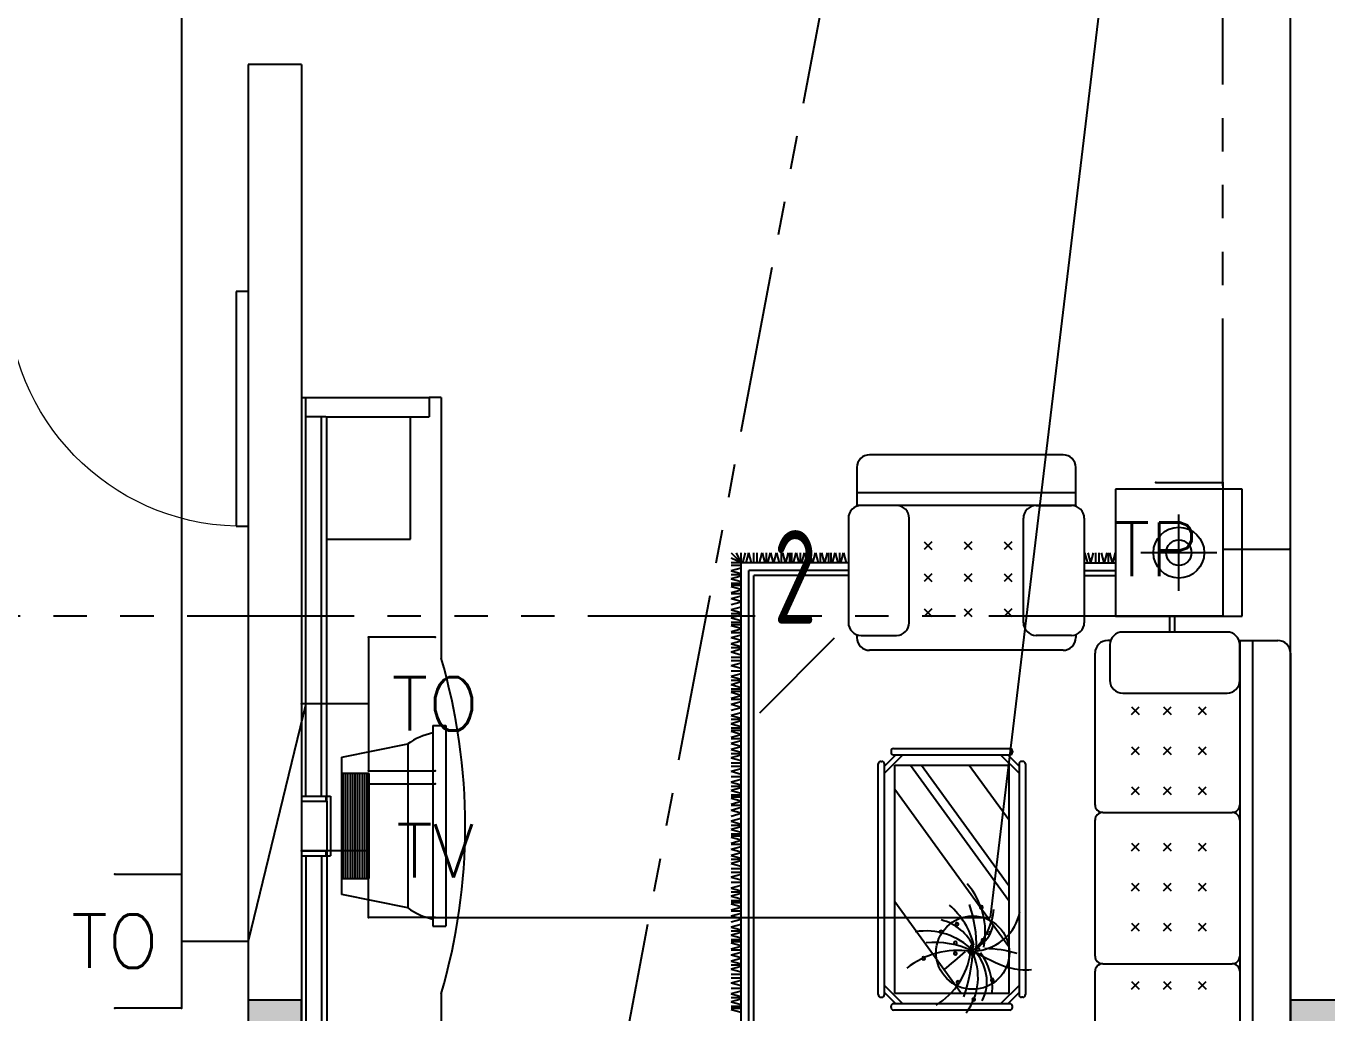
# Model space of a CAD drawing. Extents: x -41969 to 449372, y 65390 to 759577.
# Drawn here: x 281653 to 286521, y 704594 to 708285 of the extents above; entities that cross this region are included whole.
import ezdxf
from ezdxf.enums import TextEntityAlignment as Align

# ---------------------------------------------------------------- set-up
doc = ezdxf.new("R2010")
doc.units = 0
doc.header["$LTSCALE"] = 1000
doc.header["$MEASUREMENT"] = 0
doc.linetypes.add('PHANTOM2', pattern=[1.25, 0.625, -0.125, 0.125, -0.125, 0.125, -0.125])
doc.linetypes.add('PHANTOM3', pattern=[1.5, 0.625, -0.125, 0.125, -0.125, 0.125, -0.125, 0.125, -0.125])
for name, color, linetype in [('DIM-照明', 3, 'Continuous'), ('EQUIP-通讯', 241, 'Continuous'), ('IN-door', 2, 'Continuous'), ('jg新结构柱', 9, 'Continuous'), ('WALL', 7, 'Continuous'), ('WIRE-照明', 120, 'Continuous'), ('装修家具', 8, 'Continuous')]:
    doc.layers.add(name, color=color, linetype=linetype)
doc.styles.add('_TEL_DIM', font='SIMPLEX', dxfattribs={"width": 0.8, "height": 3.5, "bigfont": 'HZTXT'})
doc.styles.add('DIM_FONT', font='SIMPLEX', dxfattribs={"width": 0.7, "bigfont": 'GBCBIG'})
doc.styles.get("Standard").update_dxf_attribs({"font": 'gbenor.shx', "bigfont": 'gbcbig.shx'})
doc.linetypes.add('TV', pattern='A,2.8,-0.1,["TV",_TEL_DIM,S=0.07,R=0,X=0,Y=-0.1],-0.52', length=3.42)

# ---------------------------------------------------------------- blocks, each defined once
blk = doc.blocks.new('A$C65FF3140')
at = {"color": 8}
for p, q in [((-13800, -5796.4), (-13800, -9000.4)), ((-13800, -5796.4), (-13323, -5796.4)), ((-13783.8, -7286.8), (-13783.8, -5796.4)), ((-13323, -5796.4), (-13323, -5868.4)), ((-13278, -5796.4), (-13323, -5796.4)), ((-13278, -5796.4), (-13278, -6770.4)), ((-13710, -5868.4), (-13783.8, -5868.4)), ((-13726.2, -7286.8), (-13726.2, -5868.4)), ((-13710, -5868.4), (-13323, -5868.4)), ((-13705.5, -6325.6), (-13705.5, -5868.4)), ((-13392.3, -6325.6), (-13392.3, -5868.4)), ((-10950.9, -6010.3), (-11674.9, -6010.3)), ((-11722.4, -6057.8), (-11722.4, -6202.9)), ((-10903.4, -6200.3), (-10903.4, -6057.8)), ((-10903.4, -6152.8), (-11722.4, -6152.8)), ((-10280.4, -6139.1), (-10755.2, -6139.1)), ((-10755.2, -6139.1), (-10755.2, -6613.9)), ((-10280.4, -6613.9), (-10280.4, -6139.1)), ((-10903.4, -6200.3), (-11722.4, -6200.3)), ((-11574.1, -6200.3), (-11706.7, -6200.3)), ((-11051.8, -6200.3), (-10919.1, -6200.3)), ((-11754.2, -6247.7), (-11754.2, -6638.2)), ((-11526.6, -6638.2), (-11526.6, -6247.7)), ((-11099.2, -6638.2), (-11099.2, -6247.7)), ((-10871.7, -6247.7), (-10871.7, -6638.2)), ((-10517.8, -6518.9), (-10517.8, -6234)), ((-13705.5, -6325.6), (-13392.3, -6325.6)), ((-13705.5, -7286.8), (-13705.5, -6325.6)), ((-12193.4, -6376.5), (-12155.4, -6414.5)), ((-12155.4, -6414.5), (-12173.1, -6376.5)), ((-12155.4, -6414.5), (-12155.4, -6376.5)), ((-12148.8, -6414.5), (-12138.6, -6376.5)), ((-12137.3, -6414.5), (-12127.2, -6376.5)), ((-12116.8, -6414.5), (-12127, -6376.5)), ((-12108.4, -6414.5), (-12108.4, -6376.5)), ((-12095.4, -6414.5), (-12095.4, -6376.5)), ((-12086.6, -6414.5), (-12076.5, -6376.5)), ((-12065.2, -6414.5), (-12075.4, -6376.5)), ((-12060.2, -6414.5), (-12060.2, -6376.5)), ((-12056.2, -6414.5), (-12046.1, -6376.5)), ((-12034.8, -6414.5), (-12045, -6376.5)), ((-12032.9, -6414.5), (-12022.7, -6376.5)), ((-12012.4, -6414.5), (-12022.5, -6376.5)), ((-12004, -6414.5), (-12004, -6376.5)), ((-11989.8, -6414.5), (-12000, -6376.5)), ((-11987.9, -6414.5), (-11977.8, -6376.5)), ((-11973.2, -6414.5), (-11973.2, -6376.5)), ((-11965.2, -6414.5), (-11965.2, -6376.5)), ((-11959.3, -6414.5), (-11949.1, -6376.5)), ((-11937.8, -6414.5), (-11948, -6376.5)), ((-11932.8, -6414.5), (-11932.8, -6376.5)), ((-11928.9, -6414.5), (-11918.7, -6376.5)), ((-11907.4, -6414.5), (-11917.6, -6376.5)), ((-11888.8, -6414.5), (-11899, -6376.5)), ((-11886.9, -6414.5), (-11876.7, -6376.5)), ((-11866.4, -6414.5), (-11876.6, -6376.5)), ((-11858, -6414.5), (-11858, -6376.5)), ((-11843.9, -6414.5), (-11854, -6376.5)), ((-11842, -6414.5), (-11831.8, -6376.5)), ((-11827.2, -6414.5), (-11827.2, -6376.5)), ((-11819.2, -6414.5), (-11819.2, -6376.5)), ((-11813.3, -6414.5), (-11803.1, -6376.5)), ((-11791.9, -6414.5), (-11802, -6376.5)), ((-11786.8, -6414.5), (-11786.8, -6376.5)), ((-11782.9, -6414.5), (-11772.7, -6376.5)), ((-11761.4, -6414.5), (-11771.6, -6376.5)), ((-11442.2, -6335.4), (-11470.9, -6364)), ((-11470.9, -6335.4), (-11442.2, -6364)), ((-11292.6, -6335.4), (-11321.2, -6364)), ((-11321.2, -6335.4), (-11292.6, -6364)), ((-11142.9, -6335.4), (-11171.6, -6364)), ((-11171.6, -6335.4), (-11142.9, -6364)), ((-10870.3, -6376.5), (-10860.1, -6414.5)), ((-10858.8, -6376.5), (-10848.6, -6414.5)), ((-10838.3, -6376.5), (-10848.4, -6414.5)), ((-10829.9, -6376.5), (-10829.9, -6414.5)), ((-10816.9, -6376.5), (-10816.9, -6414.5)), ((-10808.1, -6376.5), (-10797.9, -6414.5)), ((-10786.7, -6376.5), (-10796.8, -6414.5)), ((-10781.6, -6376.5), (-10781.6, -6414.5)), ((-10777.7, -6376.5), (-10767.5, -6414.5)), ((-10756.3, -6376.5), (-10766.4, -6414.5)), ((-10375.4, -6376.5), (-10660.3, -6376.5)), ((-12155.4, -6414.5), (-12193.4, -6396.5)), ((-12155.4, -6414.5), (-12193.4, -6414.5)), ((-12155.4, -6424), (-12193.4, -6424)), ((-12155.4, -8847), (-12155.4, -6414.5)), ((-11754.2, -6414.5), (-12155.4, -6414.5)), ((-10871.7, -6414.5), (-10755.2, -6414.5)), ((-12155.4, -6434), (-12193.4, -6444.2)), ((-12155.4, -6455.5), (-12193.4, -6445.3)), ((-12155.4, -6459.4), (-12193.4, -6459.4)), ((-12155.4, -6464.5), (-12193.4, -6474.6)), ((-12126.9, -8818.5), (-12126.9, -6442.9)), ((-11754.2, -6442.9), (-12126.9, -6442.9)), ((-12108, -8799.5), (-12108, -6461.9)), ((-11754.2, -6461.9), (-12108, -6461.9)), ((-11442.2, -6456), (-11470.9, -6484.6)), ((-11470.9, -6456), (-11442.2, -6484.6)), ((-11292.6, -6456), (-11321.2, -6484.6)), ((-11321.2, -6456), (-11292.6, -6484.6)), ((-11142.9, -6456), (-11171.6, -6484.6)), ((-11171.6, -6456), (-11142.9, -6484.6)), ((-10871.7, -6442.9), (-10755.2, -6442.9)), ((-10871.7, -6461.9), (-10755.2, -6461.9)), ((-12155.4, -6485.9), (-12193.4, -6475.7)), ((-12155.4, -6491.8), (-12193.4, -6491.8)), ((-12155.4, -6499.8), (-12193.4, -6499.8)), ((-12155.4, -6514.5), (-12193.4, -6504.4)), ((-12155.4, -6516.5), (-12193.4, -6526.6)), ((-12155.4, -6530.6), (-12193.4, -6530.6)), ((-12155.4, -6539), (-12193.4, -6549.2)), ((-12155.4, -6559.5), (-12193.4, -6549.3)), ((-12155.4, -6561.4), (-12193.4, -6571.6)), ((-12155.4, -6580), (-12193.4, -6590.2)), ((-12155.4, -6601.5), (-12193.4, -6591.3)), ((-12155.4, -6605.4), (-12193.4, -6605.4)), ((-12155.4, -6610.4), (-12193.4, -6620.6)), ((-11442.2, -6586.2), (-11470.9, -6614.9)), ((-11470.9, -6586.2), (-11442.2, -6614.9)), ((-11321.2, -6586.2), (-11292.6, -6614.9)), ((-11292.6, -6586.2), (-11321.2, -6614.9)), ((-11142.9, -6586.2), (-11171.6, -6614.9)), ((-11171.6, -6586.2), (-11142.9, -6614.9)), ((-10755.2, -6613.9), (-10280.4, -6613.9)), ((-10551.6, -6673.1), (-10551.6, -6613.9)), ((-10532.6, -6673.1), (-10532.6, -6613.9)), ((-12155.4, -6631.9), (-12193.4, -6621.7)), ((-12155.4, -6637.8), (-12193.4, -6637.8)), ((-12155.4, -6645.8), (-12193.4, -6645.8)), ((-12155.4, -6660.5), (-12193.4, -6650.4)), ((-12155.4, -6662.4), (-12193.4, -6672.6)), ((-12155.4, -6676.6), (-12193.4, -6676.6)), ((-12155.4, -6685), (-12193.4, -6695.1)), ((-12155.4, -6705.5), (-12193.4, -6695.3)), ((-12155.4, -6707.4), (-12193.4, -6717.6)), ((-11722.4, -6685.6), (-11722.4, -6694.1)), ((-11706.7, -6685.6), (-11574.1, -6685.6)), ((-10919.1, -6685.6), (-11051.8, -6685.6)), ((-10903.4, -6685.6), (-10903.4, -6694.1)), ((-10775.3, -6704.9), (-10783.7, -6704.9)), ((-10337.4, -6673.1), (-10727.8, -6673.1)), ((-10289.9, -6704.9), (-10147.5, -6704.9)), ((-10289.9, -6704.9), (-10289.9, -8556.6)), ((-10242.4, -6704.9), (-10242.4, -8556.6)), ((-12155.4, -6728.8), (-12193.4, -6718.7)), ((-12155.4, -6732.8), (-12193.4, -6732.8)), ((-12155.4, -6737.8), (-12193.4, -6748)), ((-12155.4, -6759.2), (-12193.4, -6749.1)), ((-10950.9, -6741.5), (-11674.9, -6741.5)), ((-10831.2, -7320.4), (-10831.2, -6752.3)), ((-10775.3, -6720.6), (-10775.3, -6854.2)), ((-10289.9, -6854.2), (-10289.9, -6720.6)), ((-10100, -6752.3), (-10100, -8509.1)), ((-12155.4, -6768), (-12193.4, -6768)), ((-12155.4, -6781), (-12193.4, -6781)), ((-12155.4, -6789.4), (-12193.4, -6799.6)), ((-12155.4, -6809.9), (-12193.4, -6799.8)), ((-12155.4, -6819.4), (-12193.4, -6819.4)), ((-12155.4, -6829.5), (-12193.4, -6839.7)), ((-12155.4, -6851), (-12193.4, -6840.8)), ((-12155.4, -6854.9), (-12193.4, -6854.9)), ((-12155.4, -6859.9), (-12193.4, -6870.1)), ((-12155.4, -6881.4), (-12193.4, -6871.2)), ((-12155.4, -6887.3), (-12193.4, -6887.3)), ((-12155.4, -6895.2), (-12193.4, -6895.2)), ((-12155.4, -6910), (-12193.4, -6899.8)), ((-12155.4, -6911.9), (-12193.4, -6922.1)), ((-10727.8, -6901.6), (-10337.4, -6901.6)), ((-12155.4, -6926.1), (-12193.4, -6926.1)), ((-12155.4, -6934.4), (-12193.4, -6944.6)), ((-12155.4, -6955), (-12193.4, -6944.8)), ((-12155.4, -6956.9), (-12193.4, -6967.1)), ((-10695.1, -6981.9), (-10666.5, -6953.3)), ((-10695.1, -6953.3), (-10666.5, -6981.9)), ((-10574.5, -6981.9), (-10545.8, -6953.3)), ((-10574.5, -6953.3), (-10545.8, -6981.9)), ((-10444.2, -6981.9), (-10415.6, -6953.3)), ((-10444.2, -6953.3), (-10415.6, -6981.9)), ((-12155.4, -6975.5), (-12193.4, -6985.7)), ((-12155.4, -6996.9), (-12193.4, -6986.8)), ((-12155.4, -7000.9), (-12193.4, -7000.9)), ((-12155.4, -7005.9), (-12193.4, -7016.1)), ((-13309.4, -7023.1), (-13309.4, -7773.7)), ((-13309.4, -7023.1), (-13260.8, -7023.1)), ((-13260.8, -7023.1), (-13260.8, -7773.7)), ((-12155.4, -7027.4), (-12193.4, -7017.2)), ((-12155.4, -7033.3), (-12193.4, -7033.3)), ((-12155.4, -7041.2), (-12193.4, -7041.2)), ((-12155.4, -7056), (-12193.4, -7045.8)), ((-12155.4, -7057.9), (-12193.4, -7068.1)), ((-13649.6, -7141.7), (-13403.2, -7091.8)), ((-13403.2, -7091.8), (-13403.2, -7705.1)), ((-12155.4, -7072.1), (-12193.4, -7072.1)), ((-12155.4, -7080.4), (-12193.4, -7090.6)), ((-12155.4, -7101), (-12193.4, -7090.8)), ((-12155.4, -7102.9), (-12193.4, -7113)), ((-10695.1, -7131.6), (-10666.5, -7102.9)), ((-10695.1, -7102.9), (-10666.5, -7131.6)), ((-10574.5, -7131.6), (-10545.8, -7102.9)), ((-10574.5, -7102.9), (-10545.8, -7131.6)), ((-10444.2, -7102.9), (-10415.6, -7131.6)), ((-10444.2, -7131.6), (-10415.6, -7102.9)), ((-13649.6, -7655.1), (-13649.6, -7141.7)), ((-12155.4, -7124.3), (-12193.4, -7114.1)), ((-12155.4, -7128.3), (-12193.4, -7128.3)), ((-12155.4, -7133.3), (-12193.4, -7143.5)), ((-12155.4, -7154.7), (-12193.4, -7144.5)), ((-11619, -7201.2), (-11550.4, -7132.5)), ((-11619, -7174.3), (-11577.2, -7132.5)), ((-11594.7, -7118.3), (-11594.7, -7123)), ((-11585.2, -7108.8), (-11149.5, -7108.8)), ((-11585.2, -7132.5), (-11149.5, -7132.5)), ((-11115.7, -7201.2), (-11184.4, -7132.5)), ((-11115.7, -7174.3), (-11157.5, -7132.5)), ((-11140, -7118.3), (-11140, -7123)), ((-13547.5, -7202.4), (-13649.6, -7202.4)), ((-13646.1, -7202.4), (-13646.1, -7594.4)), ((-13637.1, -7202.4), (-13637.1, -7594.4)), ((-13628.1, -7202.4), (-13628.1, -7594.4)), ((-13619.1, -7202.4), (-13619.1, -7594.4)), ((-13610.1, -7202.4), (-13610.1, -7594.4)), ((-13601.1, -7202.4), (-13601.1, -7594.4)), ((-13592.1, -7202.4), (-13592.1, -7594.4)), ((-13583.1, -7202.4), (-13583.1, -7594.4)), ((-13574.1, -7202.4), (-13574.1, -7594.4)), ((-13565.1, -7202.4), (-13565.1, -7594.4)), ((-13556.1, -7202.4), (-13556.1, -7594.4)), ((-13547.5, -7594.4), (-13547.5, -7202.4)), ((-12155.4, -7163.5), (-12193.4, -7163.5)), ((-12155.4, -7176.5), (-12193.4, -7176.5)), ((-12155.4, -7184.9), (-12193.4, -7195.1)), ((-12155.4, -7205.4), (-12193.4, -7195.2)), ((-11642.8, -8029.3), (-11642.8, -7166.3)), ((-11633.3, -7156.8), (-11628.5, -7156.8)), ((-11619, -8029.3), (-11619, -7166.3)), ((-11581, -7170.5), (-11153.7, -7170.5)), ((-11581, -8025.1), (-11581, -7170.5)), ((-11521.8, -7170.5), (-11153.7, -7677.2)), ((-11481, -7170.5), (-11153.7, -7621)), ((-11301.8, -7170.5), (-11153.7, -7374.4)), ((-11153.7, -7170.5), (-11153.7, -8025.1)), ((-11115.7, -7166.3), (-11115.7, -8029.3)), ((-11101.5, -7156.8), (-11106.2, -7156.8)), ((-11092, -7166.3), (-11092, -8029.3)), ((-12155.4, -7214.9), (-12193.4, -7214.9)), ((-12155.4, -7225), (-12193.4, -7235.2)), ((-12155.4, -7246.4), (-12193.4, -7236.3)), ((-12155.4, -7250.4), (-12193.4, -7250.4)), ((-10695.1, -7281.2), (-10666.5, -7252.6)), ((-10695.1, -7252.6), (-10666.5, -7281.2)), ((-10574.5, -7281.2), (-10545.8, -7252.6)), ((-10574.5, -7252.6), (-10545.8, -7281.2)), ((-10444.2, -7281.2), (-10415.6, -7252.6)), ((-10444.2, -7252.6), (-10415.6, -7281.2)), ((-13800, -7286.8), (-13692, -7286.8)), ((-13710, -7286.8), (-13710, -7305.7)), ((-13705.5, -7305.7), (-13705.5, -7286.8)), ((-13692, -7286.8), (-13692, -7510)), ((-12155.4, -7255.4), (-12193.4, -7265.6)), ((-12155.4, -7276.8), (-12193.4, -7266.7)), ((-12155.4, -7282.8), (-12193.4, -7282.8)), ((-12155.4, -7290.7), (-12193.4, -7290.7)), ((-12155.4, -7305.5), (-12193.4, -7295.3)), ((-11581, -7261), (-11153.7, -7849.2)), ((-13800, -7305.7), (-13710, -7305.7)), ((-13710, -7305.7), (-13705.5, -7305.7)), ((-13705.5, -7305.7), (-13705.5, -7491.1)), ((-12155.4, -7307.4), (-12193.4, -7317.6)), ((-12155.4, -7321.6), (-12193.4, -7321.6)), ((-12155.4, -7329.9), (-12193.4, -7340.1)), ((-12155.4, -7350.4), (-12193.4, -7340.3)), ((-10802.7, -7348), (-10318.4, -7348)), ((-12155.4, -7352.4), (-12193.4, -7362.5)), ((-12155.4, -7371), (-12193.4, -7381.1)), ((-12155.4, -7392.4), (-12193.4, -7382.2)), ((-12155.4, -7396.4), (-12193.4, -7396.4)), ((-10831.2, -7885.9), (-10831.2, -7375.5)), ((-12155.4, -7401.4), (-12193.4, -7411.6)), ((-12155.4, -7422.8), (-12193.4, -7412.6)), ((-12155.4, -7428.8), (-12193.4, -7428.8)), ((-12155.4, -7436.7), (-12193.4, -7436.7)), ((-12155.4, -7451.5), (-12193.4, -7441.3)), ((-13800, -7491.1), (-13710, -7491.1)), ((-13710, -7491.1), (-13710, -7510)), ((-13710, -7491.1), (-13705.5, -7491.1)), ((-13705.5, -7491.1), (-13705.5, -7510)), ((-12155.4, -7453.4), (-12193.4, -7463.6)), ((-12155.4, -7467.5), (-12193.4, -7467.5)), ((-12155.4, -7475.9), (-12193.4, -7486.1)), ((-12155.4, -7496.4), (-12193.4, -7486.2)), ((-10695.1, -7462.5), (-10666.5, -7491.2)), ((-10695.1, -7491.2), (-10666.5, -7462.5)), ((-10574.5, -7462.5), (-10545.8, -7491.2)), ((-10574.5, -7491.2), (-10545.8, -7462.5)), ((-10444.2, -7462.5), (-10415.6, -7491.2)), ((-10444.2, -7491.2), (-10415.6, -7462.5)), ((-13800, -7510), (-13692, -7510)), ((-13783.8, -7510), (-13783.8, -9000.4)), ((-13726.2, -7510), (-13726.2, -8928.4)), ((-13705.5, -7510), (-13705.5, -8471.2)), ((-12155.4, -7498.3), (-12193.4, -7508.5)), ((-12155.4, -7519.8), (-12193.4, -7509.6)), ((-12155.4, -7523.7), (-12193.4, -7523.7)), ((-12155.4, -7528.7), (-12193.4, -7538.9)), ((-12155.4, -7550.2), (-12193.4, -7540)), ((-12155.4, -7559), (-12193.4, -7559)), ((-12155.4, -7572), (-12193.4, -7572)), ((-12155.4, -7580.3), (-12193.4, -7590.5)), ((-12155.4, -7600.9), (-12193.4, -7590.7)), ((-13649.6, -7594.4), (-13547.5, -7594.4)), ((-12155.4, -7610.4), (-12193.4, -7610.4)), ((-12155.4, -7620.5), (-12193.4, -7630.6)), ((-12155.4, -7641.9), (-12193.4, -7631.7)), ((-10695.1, -7612.2), (-10666.5, -7640.8)), ((-10695.1, -7640.8), (-10666.5, -7612.2)), ((-10574.5, -7612.2), (-10545.8, -7640.8)), ((-10574.5, -7640.8), (-10545.8, -7612.2)), ((-10444.2, -7640.8), (-10415.6, -7612.2)), ((-10444.2, -7612.2), (-10415.6, -7640.8)), ((-13403.2, -7705.1), (-13649.6, -7655.1)), ((-12155.4, -7645.9), (-12193.4, -7645.9)), ((-12155.4, -7650.9), (-12193.4, -7661)), ((-12155.4, -7672.3), (-12193.4, -7662.1)), ((-12155.4, -7678.2), (-12193.4, -7678.2)), ((-12155.4, -7686.2), (-12193.4, -7686.2)), ((-12155.4, -7701), (-12193.4, -7690.8)), ((-11581, -7680.8), (-11330.9, -8025.1)), ((-12155.4, -7702.9), (-12193.4, -7713)), ((-12155.4, -7717), (-12193.4, -7717)), ((-12155.4, -7725.4), (-12193.4, -7735.6)), ((-12155.4, -7745.9), (-12193.4, -7735.7)), ((-13309.4, -7773.7), (-13260.8, -7773.7)), ((-12155.4, -7747.8), (-12193.4, -7758)), ((-12155.4, -7766.4), (-12193.4, -7776.6)), ((-12155.4, -7787.9), (-12193.4, -7777.7)), ((-10695.1, -7761.8), (-10666.5, -7790.5)), ((-10695.1, -7790.5), (-10666.5, -7761.8)), ((-10574.5, -7761.8), (-10545.8, -7790.5)), ((-10574.5, -7790.5), (-10545.8, -7761.8)), ((-10444.2, -7761.8), (-10415.6, -7790.5)), ((-10444.2, -7790.5), (-10415.6, -7761.8)), ((-12155.4, -7791.8), (-12193.4, -7791.8)), ((-12155.4, -7796.8), (-12193.4, -7807)), ((-12155.4, -7818.3), (-12193.4, -7808.1)), ((-12155.4, -7824.2), (-12193.4, -7824.2)), ((-12155.4, -7832.2), (-12193.4, -7832.2)), ((-12155.4, -7846.9), (-12193.4, -7836.8)), ((-12155.4, -7848.9), (-12193.4, -7859)), ((-12155.4, -7863), (-12193.4, -7863)), ((-12155.4, -7871.4), (-12193.4, -7881.5)), ((-12155.4, -7891.9), (-12193.4, -7881.7)), ((-12155.4, -7893.8), (-12193.4, -7904)), ((-12155.4, -7915.2), (-12193.4, -7905.1)), ((-12155.4, -7919.2), (-12193.4, -7919.2)), ((-12155.4, -7924.2), (-12193.4, -7934.4)), ((-10802.7, -7913.5), (-10318.4, -7913.5)), ((-12155.4, -7945.7), (-12193.4, -7935.5)), ((-12155.4, -7954.5), (-12193.4, -7954.5)), ((-12155.4, -7967.5), (-12193.4, -7967.5)), ((-12155.4, -7975.8), (-12193.4, -7986)), ((-10831.2, -8509.1), (-10831.2, -7941.1)), ((-10695.1, -8008.9), (-10666.5, -7980.2)), ((-10695.1, -7980.2), (-10666.5, -8008.9)), ((-10574.5, -8008.9), (-10545.8, -7980.2)), ((-10574.5, -7980.2), (-10545.8, -8008.9)), ((-10444.2, -8008.9), (-10415.6, -7980.2)), ((-10444.2, -7980.2), (-10415.6, -8008.9)), ((-13278, -8026.4), (-13278, -9000.4)), ((-12155.4, -7996.3), (-12193.4, -7986.2)), ((-12155.4, -8005.8), (-12193.4, -8005.8)), ((-12155.4, -8015.9), (-12193.4, -8026.1)), ((-12155.4, -8037.4), (-12193.4, -8027.2)), ((-11619, -7994.5), (-11550.4, -8063.1)), ((-11619, -8021.3), (-11577.2, -8063.1)), ((-11153.7, -8025.1), (-11581, -8025.1)), ((-11115.7, -7994.5), (-11184.4, -8063.1)), ((-11115.7, -8021.3), (-11157.5, -8063.1)), ((-12155.4, -8041.3), (-12193.4, -8041.3)), ((-12155.4, -8046.3), (-12193.4, -8056.5)), ((-12155.4, -8067.8), (-12193.4, -8057.6)), ((-12155.4, -8073.7), (-12193.4, -8073.7)), ((-11633.3, -8038.8), (-11628.5, -8038.8)), ((-11594.7, -8077.4), (-11594.7, -8072.6)), ((-11149.5, -8063.1), (-11585.2, -8063.1)), ((-11140, -8077.4), (-11140, -8072.6)), ((-11101.5, -8038.8), (-11106.2, -8038.8)), ((-12155.4, -8081.6), (-12193.4, -8081.6)), ((-12155.4, -8096.4), (-12193.4, -8086.3)), ((-11149.5, -8086.9), (-11585.2, -8086.9))]:
    blk.add_line(p, q, dxfattribs=at)
for centre, radius in [((-10517.8, -6376.5), 95), ((-10517.8, -6376.5), 47.5), ((-11288.9, -7872.2), 137.1)]:
    blk.add_circle(centre, radius, dxfattribs=at)
for centre, radius, start, end in [((-11674.9, -6057.8), 47.5, 90, 180), ((-10950.9, -6057.8), 47.5, 360, 90), ((-11706.7, -6247.7), 47.5, 90, 180), ((-11574.1, -6247.7), 47.5, 360, 90), ((-11051.8, -6247.7), 47.5, 90, 180), ((-10919.1, -6247.7), 47.5, 360, 90), ((-11706.7, -6638.2), 47.5, 180, 270), ((-11574.1, -6638.2), 47.5, 270, 360), ((-11051.8, -6638.2), 47.5, 180, 270), ((-10919.1, -6638.2), 47.5, 270, 360), ((-11674.9, -6694.1), 47.5, 180, 270), ((-10950.9, -6694.1), 47.5, 270, 360), ((-10783.7, -6752.3), 47.5, 90, 180), ((-10727.8, -6720.6), 47.5, 90, 180), ((-10337.4, -6720.6), 47.5, 360, 90), ((-10147.5, -6752.3), 47.5, 360, 90), ((-15423.8, -7398.4), 2235.8, 343.6879, 16.3121), ((-10727.8, -6854.2), 47.5, 180, 270), ((-10337.4, -6854.2), 47.5, 270, 360), ((-13248.1, -7314.6), 271.5, 103.0446, 124.838), ((-11585.2, -7118.3), 9.5, 90, 180), ((-11585.2, -7123), 9.5, 180, 270), ((-11149.5, -7118.3), 9.5, 360, 90), ((-11149.5, -7123), 9.5, 270, 360), ((-11633.3, -7166.3), 9.5, 90, 180), ((-11628.5, -7166.3), 9.5, 360, 90), ((-11106.2, -7166.3), 9.5, 90, 180), ((-11101.5, -7166.3), 9.5, 360, 90), ((-10802.7, -7319.5), 28.5, 180, 270), ((-10802.7, -7376.4), 28.5, 90, 180), ((-10318.4, -7319.5), 28.5, 270, 360), ((-10318.4, -7376.4), 28.5, 360, 90), ((-11519.9, -7796.6), 278.1, 348.5515, 40.9815), ((-13248.1, -7482.2), 271.5, 235.162, 256.9554), ((-11554.4, -7906.3), 276.6, 13.0452, 49.7766), ((-11752.4, -7845.7), 477.1, 358.3286, 18.729), ((-11454.1, -7684.5), 245.8, 318.7581, 353.8624), ((-11291.6, -7683.2), 182.9, 276.9904, 348.0284), ((-11256.7, -7703), 5.7, 90, 270), ((-11256.7, -7703), 5.7, 270, 90), ((-11407.1, -7794.3), 5.7, 90, 270), ((-11449.9, -7925.6), 180.8, 24.0956, 76.2953), ((-11407.1, -7794.3), 5.7, 270, 90), ((-11347.6, -7765.6), 5.7, 90, 270), ((-11347.6, -7765.6), 5.7, 270, 90), ((-11330.3, -7746.9), 119.8, 298.8901, 348.4579), ((-11464, -8037.7), 246.6, 44.4861, 99.3762), ((-11429.4, -8162.4), 328.1, 65.0888, 95.9637), ((-11353.9, -7836.1), 5.7, 90, 270), ((-11353.9, -7836.1), 5.7, 270, 90), ((-11250.5, -7825.6), 5.7, 90, 270), ((-11250.5, -7825.6), 5.7, 270, 90), ((-11228.6, -7799.5), 5.7, 90, 270), ((-11228.6, -7799.5), 5.7, 270, 90), ((-11344.4, -8172.6), 308.8, 81.2496, 128.2333), ((-11567.7, -7835.3), 272.8, 301.315, 352.1378), ((-12468.6, -6617.8), 1699.8, 309.0488, 312.6799), ((-11353.9, -7875.2), 5.7, 90, 270), ((-11353.9, -7875.2), 5.7, 270, 90), ((-11897.4, -7833.8), 609.8, 340.5249, 357.8244), ((-11491.7, -7964.2), 222.6, 323.3231, 25.7633), ((-11300.6, -7867.4), 5.7, 90, 270), ((-11300.6, -7867.4), 5.7, 270, 90), ((-11291.2, -7849.1), 5.7, 90, 270), ((-11288.1, -7877.8), 5.7, 90, 270), ((-11291.2, -7849.1), 5.7, 270, 90), ((-10891.6, -7205.3), 769.5, 238.9873, 250.361), ((-11288.1, -7877.8), 5.7, 270, 90), ((-11281.8, -7864.8), 5.7, 90, 270), ((-11396.4, -7980), 160.3, 332.9909, 45.9102), ((-11281.8, -7864.8), 5.7, 270, 90), ((-11269.3, -7859.6), 5.7, 90, 270), ((-11269.3, -7859.6), 5.7, 270, 90), ((-11436.5, -8005.6), 221.1, 355.8741, 36.9558), ((-11251.4, -8322.1), 465.2, 73.8561, 89.1105), ((-10802.7, -7885), 28.5, 180, 270), ((-10318.4, -7885), 28.5, 270, 360), ((-11472.9, -7893.5), 5.7, 90, 270), ((-11472.9, -7893.5), 5.7, 270, 90), ((-11092.3, -7728.4), 208.2, 252.9456, 276.4814), ((-10802.7, -7942), 28.5, 90, 180), ((-10318.4, -7942), 28.5, 360, 90), ((-11344.5, -7982.3), 5.7, 90, 270), ((-11344.5, -7982.3), 5.7, 270, 90), ((-11216, -7974.5), 5.7, 90, 270), ((-11216, -7974.5), 5.7, 270, 90), ((-11633.3, -8029.3), 9.5, 180, 270), ((-11628.5, -8029.3), 9.5, 270, 360), ((-11106.2, -8029.3), 9.5, 180, 270), ((-11101.5, -8029.3), 9.5, 270, 360), ((-11585.2, -8072.6), 9.5, 90, 180), ((-11585.2, -8077.4), 9.5, 180, 270), ((-11284.9, -8047.5), 5.7, 90, 270), ((-11284.9, -8047.5), 5.7, 270, 90), ((-11149.5, -8072.6), 9.5, 360, 90), ((-11149.5, -8077.4), 9.5, 270, 360)]:
    blk.add_arc(centre, radius, start, end, dxfattribs=at)
at = {"color": 8, "ltscale": 1e-06, "style": 'DIM_FONT', "text_generation_flag": 4, "width": 0.8, "flags": 9}
for tag, p, rotation in [('YSIZE', (7913.6, 18100), 270), ('XSIZE', (7913.6, 18100), 270), ('YSIZE', (5350, 12479.8), 270.0001), ('XSIZE', (5350, 12479.8), 270.0001), ('YSIZE', (7913.6, 10300), 270), ('XSIZE', (7913.6, 10300), 270), ('YSIZE', (5350, 4679.8), 270.0001), ('XSIZE', (5350, 4679.8), 270.0001), ('YSIZE', (-4020.2, -3750), 180.0001), ('XSIZE', (-4020.2, -3750), 180.0001), ('YSIZE', (3779.8, -3750), 180.0001), ('XSIZE', (3779.8, -3750), 180.0001), ('YSIZE', (12500, -4413.7), 270.0001), ('XSIZE', (12500, -4413.7), 270.0001), ('XSIZE', (12451, -6050.4), 180), ('YSIZE', (12451, -6050.4), 180), ('YSIZE', (10569.5, -6235.4), 180), ('XSIZE', (10569.5, -6235.4), 180), ('XSIZE', (-6200, -6313.6), 180), ('YSIZE', (-6200, -6313.6), 180), ('XSIZE', (1600, -6313.6), 180), ('YSIZE', (1600, -6313.6), 180)]:
    blk.add_attdef(tag, p, '', height=0.5, rotation=rotation, dxfattribs=at)
at = {"color": 8, "style": 'DIM_FONT', "oblique": 0, "width": 0.8, "flags": 9}
for tag, p, rotation in [('YSIZE', (5516.7, 17078.2), 360), ('XSIZE', (5516.7, 17078.2), 360), ('YSIZE', (5516.7, 9278.2), 360), ('XSIZE', (5516.7, 9278.2), 360), ('YSIZE', (-7221.8, -3916.7), 270), ('XSIZE', (-7221.8, -3916.7), 270), ('YSIZE', (578.2, -3916.7), 270), ('XSIZE', (578.2, -3916.7), 270)]:
    blk.add_attdef(tag, p, '', height=0.413, rotation=rotation, dxfattribs=at)
at = {"color": 8, "ltscale": 1e-06, "style": 'DIM_FONT', "width": 0.8, "flags": 9}
for tag, p, rotation in [('YSIZE', (5350, 16101), 89.9999), ('XSIZE', (5350, 16101), 89.9999), ('XSIZE', (7913.6, 10500), 90), ('YSIZE', (7913.6, 10500), 90), ('YSIZE', (7913.6, 2700.1), 90), ('XSIZE', (7913.6, 2700.1), 90), ('YSIZE', (-16900, -4413.7), 269.9999), ('XSIZE', (-16900, -4413.7), 269.9999)]:
    blk.add_attdef(tag, p, '', height=0.5, rotation=rotation, dxfattribs=at)
at = {"color": 8, "style": 'DIM_FONT', "text_generation_flag": 4, "width": 0.8, "flags": 9}
for tag, p, rotation in [('YSIZE', (5516.7, 11521.8), 0), ('XSIZE', (5516.7, 11521.8), 0), ('YSIZE', (5516.7, 3721.8), 0), ('XSIZE', (5516.7, 3721.8), 0), ('YSIZE', (9342.9, -1535.9), 180), ('XSIZE', (9342.9, -1535.9), 180), ('YSIZE', (-4978.2, -3916.7), 270), ('XSIZE', (-4978.2, -3916.7), 270), ('YSIZE', (2821.8, -3916.7), 270), ('XSIZE', (2821.8, -3916.7), 270)]:
    blk.add_attdef(tag, p, '', height=0.413, rotation=rotation, dxfattribs=at)
at = {"color": 8, "ltscale": 1e-06, "style": 'DIM_FONT', "oblique": 0, "width": 0.8, "flags": 9}
for tag, p, rotation in [('YSIZE', (5350, 8320.2), 89.9999), ('XSIZE', (5350, 8320.2), 89.9999), ('YSIZE', (-8179.8, -3750), 359.9999), ('XSIZE', (-8179.8, -3750), 359.9999), ('YSIZE', (-379.8, -3750), 359.9999), ('XSIZE', (-379.8, -3750), 359.9999)]:
    blk.add_attdef(tag, p, '', height=0.5, rotation=rotation, dxfattribs=at)
at = {"color": 8, "text_generation_flag": 4, "flags": 9}
for tag, p, height, width in [('YSIZE', (-14000.3, -1399.1), 0.666, 0.834261), ('XSIZE', (-14000.3, -1399.1), 0.666, 0.834261), ('YSIZE', (-10846.1, -3267.1), 0.5, 0.8), ('XSIZE', (-10846.1, -3267.1), 0.5, 0.8)]:
    blk.add_attdef(tag, p, '', height=height, rotation=180, dxfattribs=dict(at, width=width))
at = {"color": 8, "flags": 9}
for tag, p, height, width in [('YSIZE', (9600.3, -1399.1), 0.666, 0.834261), ('XSIZE', (9600.3, -1399.1), 0.666, 0.834261), ('YSIZE', (6446.1, -3267.1), 0.5, 0.8), ('XSIZE', (6446.1, -3267.1), 0.5, 0.8)]:
    blk.add_attdef(tag, p, '', height=height, dxfattribs=dict(at, width=width))
at = {"color": 8, "style": 'DIM_FONT', "width": 0.8, "flags": 9}
for tag in ['YSIZE', 'XSIZE']:
    blk.add_attdef(tag, (-13742.9, -1535.9), '', height=0.413, dxfattribs=at)
at = {"color": 8, "flags": 9}
for tag, p in [('YSIZE', (5880.4, -5584.1)), ('XSIZE', (5880.4, -5584.1)), ('YSIZE', (5880.4, -5584.1)), ('XSIZE', (5880.4, -5584.1)), ('YSIZE', (9400, -8940.7)), ('XSIZE', (9400, -8940.7))]:
    blk.add_attdef(tag, p, '', height=0.5, dxfattribs=at)
at = {"color": 8, "ltscale": 1e-06, "style": 'DIM_FONT', "width": 0.8, "flags": 9}
for tag, p in [('YSIZE', (-16900, -6050.4)), ('XSIZE', (-16900, -6050.4)), ('YSIZE', (-14969.5, -6235.4)), ('XSIZE', (-14969.5, -6235.4)), ('YSIZE', (-6000, -6313.6)), ('XSIZE', (-6000, -6313.6)), ('YSIZE', (1800, -6313.6)), ('XSIZE', (1800, -6313.6))]:
    blk.add_attdef(tag, p, '', height=0.5, dxfattribs=at)
at = {"color": 8, "text_generation_flag": 4, "flags": 9}
for tag, p in [('YSIZE', (-10280.4, -6139.1)), ('XSIZE', (-10280.4, -6139.1)), ('YSIZE', (-13800, -9000.4)), ('XSIZE', (-13800, -9000.4))]:
    blk.add_attdef(tag, p, '', height=0.5, rotation=180, dxfattribs=at)
blk = doc.blocks.new('sdarw52y5fghg')
at = {"layer": 'jg新结构柱'}
h = blk.add_hatch(color=256, dxfattribs=at)
h.dxf.hatch_style = 1
h.paths.add_polyline_path([(16257.6, -2243070.7), (16257.6, -2242470.7), (16507.6, -2242470.7), (16507.6, -2242820.7), (17907.6, -2242820.7), (17907.6, -2243070.7)])
h.paths.add_polyline_path([(24257.6, -2243070.7), (23728.4, -2243070.7), (23728.4, -2242870.7), (24057.6, -2242870.7), (24057.6, -2240670.7), (24257.6, -2240670.7)])
h.paths.add_polyline_path([(14257.6, -2235370.7), (16457.6, -2235370.7), (16457.6, -2235570.7), (14457.6, -2235570.7), (14457.6, -2237020.7), (14257.6, -2237020.7)])
h.paths.add_polyline_path([(26057.6, -2240370.7), (26057.6, -2239770.7), (26257.6, -2239770.7), (26257.6, -2240170.7), (28157.6, -2240170.7), (28157.6, -2240370.7)])
h.paths.add_polyline_path([(33757.6, -2240370.7), (33757.6, -2239770.7), (33557.6, -2239770.7), (33557.6, -2240170.7), (32107.6, -2240170.7), (32107.6, -2240370.7)])
h.paths.add_polyline_path([(33757.6, -2224570.7), (33757.6, -2225170.7), (33557.6, -2225170.7), (33557.6, -2224770.7), (32107.6, -2224770.7), (32107.6, -2224570.7)])
h.paths.add_polyline_path([(26057.6, -2224570.7), (26057.6, -2225170.7), (26257.6, -2225170.7), (26257.6, -2224770.7), (27707.6, -2224770.7), (27707.6, -2224570.7)])
h.paths.add_polyline_path([(27707.6, -2232370.7), (27707.6, -2232570.7), (26357.6, -2232570.7), (26357.6, -2233170.7), (26057.6, -2233170.7), (26057.6, -2231770.7), (26357.6, -2231770.7), (26357.6, -2232370.7)])
h.paths.add_polyline_path([(32107.6, -2232370.7), (32107.6, -2232570.7), (33457.6, -2232570.7), (33457.6, -2233170.7), (33757.6, -2233170.7), (33757.6, -2231770.7), (33457.6, -2231770.7), (33457.6, -2232370.7)])
h.paths.add_polyline_path([(35157.6, -2242871.1), (34557.6, -2242871.1), (34557.6, -2243071.1), (34957.6, -2243071.1), (34957.6, -2244521.1), (35157.6, -2244521.1)])
h.paths.add_polyline_path([(32057.6, -2244520.7), (31857.6, -2244520.7), (31857.6, -2243070.7), (31457.6, -2243070.7), (31457.6, -2242870.7), (32457.6, -2242870.7), (32457.6, -2243070.7), (32057.6, -2243070.7)])
h.paths.add_polyline_path([(34957.6, -2251870.7), (35157.6, -2251870.7), (35157.6, -2251670.7), (35157.6, -2250220.7), (34957.6, -2250220.7)])
h.paths.add_polyline_path([(14457.6, -2243070.3), (13857.6, -2243070.3), (13857.6, -2242870.3), (14257.6, -2242870.3), (14257.6, -2241420.3), (14457.6, -2241420.3)])
h.paths.add_polyline_path([(5357.6, -2242870.7), (5957.6, -2242870.7), (5957.6, -2243070.7), (5557.6, -2243070.7), (5557.6, -2244520.7), (5357.6, -2244520.7)])
h.paths.add_polyline_path([(8457.6, -2244520.3), (8657.6, -2244520.3), (8657.6, -2243070.3), (9057.6, -2243070.3), (9057.6, -2242870.3), (8057.6, -2242870.3), (8057.6, -2243070.3), (8457.6, -2243070.3)])
h.paths.add_polyline_path([(28157.6, -2244870.7), (27957.6, -2244870.7), (27957.6, -2245070.7), (27957.6, -2247120.7), (28157.6, -2247120.7)])
h.paths.add_polyline_path([(12357.6, -2244870.7), (12557.6, -2244870.7), (12557.6, -2245070.7), (12557.6, -2247120.7), (12357.6, -2247120.7)])
h.paths.add_polyline_path([(20157.6, -2246770.3), (20357.6, -2246770.3), (20357.6, -2245170.3), (20757.6, -2245170.3), (20757.6, -2244870.3), (19757.6, -2244870.3), (19757.6, -2245170.3), (20157.6, -2245170.3)])
h.paths.add_polyline_path([(5557.6, -2251870.7), (5357.6, -2251870.7), (5357.6, -2251670.7), (5357.6, -2250220.7), (5557.6, -2250220.7)])
h.paths.add_polyline_path([(32057.6, -2250920.7), (31857.6, -2250920.7), (31857.6, -2252370.7), (31457.6, -2252370.7), (31457.6, -2252570.7), (32457.6, -2252570.7), (32457.6, -2252370.7), (32057.6, -2252370.7)])
h.paths.add_polyline_path([(28157.6, -2250920.7), (27957.6, -2250920.7), (27957.6, -2252370.7), (27557.6, -2252370.7), (27557.6, -2252570.7), (28557.6, -2252570.7), (28557.6, -2252370.7), (28157.6, -2252370.7)])
h.paths.add_polyline_path([(20357.6, -2250920.7), (20157.6, -2250920.7), (20157.6, -2252270.7), (19557.6, -2252270.7), (19557.6, -2252570.7), (20957.6, -2252570.7), (20957.6, -2252270.7), (20357.6, -2252270.7)])
h.paths.add_polyline_path([(12557.6, -2250920.7), (12357.6, -2250920.7), (12357.6, -2252370.7), (11957.6, -2252370.7), (11957.6, -2252570.7), (12957.6, -2252570.7), (12957.6, -2252370.7), (12557.6, -2252370.7)])
h.paths.add_polyline_path([(8657.6, -2250920.7), (8457.6, -2250920.7), (8457.6, -2252370.7), (8057.6, -2252370.7), (8057.6, -2252570.7), (9057.6, -2252570.7), (9057.6, -2252370.7), (8657.6, -2252370.7)])
h.paths.add_polyline_path([(23657.6, -2235570.7), (24057.6, -2235570.7), (24057.6, -2236770.7), (24257.6, -2236770.7), (24257.6, -2235370.7), (23657.6, -2235370.7)])
h.paths.add_polyline_path([(22657.6, -2235570.7), (22657.6, -2235370.7), (21957.6, -2235370.7), (21957.6, -2235570.7)])
for points in [[(8657.6, -2250920.7), (8457.6, -2250920.7), (8457.6, -2252370.7), (8057.6, -2252370.7), (8057.6, -2252570.7), (9057.6, -2252570.7), (9057.6, -2252370.7), (8657.6, -2252370.7)], [(12557.6, -2250920.7), (12357.6, -2250920.7), (12357.6, -2252370.7), (11957.6, -2252370.7), (11957.6, -2252570.7), (12957.6, -2252570.7), (12957.6, -2252370.7), (12557.6, -2252370.7)]]:
    blk.add_lwpolyline(points, close=True, dxfattribs=at)
blk = doc.blocks.new('$DorLib2D$00000001')
for p, q in [((0.45, 0.975), (0.5, 0.975)), ((0.45, 0), (0.45, 0.975)), ((0.5, 0), (0.5, 0.975)), ((0.5, 0), (0.45, 0))]:
    blk.add_line(p, q)
at = {"lineweight": 13}
blk.add_arc((0.475, 0), 0.975, 91.4693, 180, dxfattribs=at)
blk = doc.blocks.new('$equip$00001802')
for p, q in [((-0.5, 0.499), (-0.5, 0.999)), ((0.5, 0.999), (0.5, 0.499)), ((0.5, 0.499), (-0.5, 0.499)), ((0, 0.4995), (0, 0))]:
    blk.add_line(p, q)
for p in [(-0.5, 0.999), (0.5, 0.999), (-0.5, 0.499), (0.5, 0.499), (0, 0)]:
    blk.add_point(p)
at = {"color": 7, "style": '_TEL_DIM'}
blk.add_attdef('$TEXT$', text='', height=0.4, dxfattribs=at).set_placement((0, 0.999), align=Align.MIDDLE_CENTER)
at = {"color": 7, "style": '_TEL_DIM', "flags": 1}
blk.add_attdef('A', text='', height=0.00002, dxfattribs=at).set_placement((0, 0), align=Align.MIDDLE_CENTER)
blk = doc.blocks.new('$equip$00001847')
for p, q in [((-0.5, 0.499), (-0.5, 0.999)), ((0.5, 0.999), (0.5, 0.499)), ((0.5, 0.499), (-0.5, 0.499)), ((0, 0.4995), (0, 0))]:
    blk.add_line(p, q)
for p in [(-0.5, 0.999), (0.5, 0.999), (-0.5, 0.499), (0.5, 0.499), (0, 0)]:
    blk.add_point(p)
at = {"color": 7, "style": '_TEL_DIM'}
blk.add_attdef('$TEXT$', text='', height=0.4, dxfattribs=at).set_placement((0, 0.999), align=Align.MIDDLE_CENTER)
at = {"color": 7, "style": '_TEL_DIM', "flags": 1}
blk.add_attdef('A', text='', height=0.00002, dxfattribs=at).set_placement((0, 0), align=Align.MIDDLE_CENTER)
blk = doc.blocks.new('$equip$00001867')
for p, q in [((-0.5, 0.499), (-0.5, 0.999)), ((0.5, 0.999), (0.5, 0.499)), ((0.5, 0.499), (-0.5, 0.499)), ((0, 0.4995), (0, 0))]:
    blk.add_line(p, q)
for p in [(-0.5, 0.999), (0.5, 0.999), (-0.5, 0.499), (0.5, 0.499), (0, 0)]:
    blk.add_point(p)
at = {"color": 7, "style": '_TEL_DIM'}
blk.add_attdef('$TEXT$', text='', height=0.4, dxfattribs=at).set_placement((0, 0.999), align=Align.MIDDLE_CENTER)
at = {"color": 7, "style": '_TEL_DIM', "flags": 1}
blk.add_attdef('A', text='', height=0.00002, dxfattribs=at).set_placement((0, 0), align=Align.MIDDLE_CENTER)
blk = doc.blocks.new('$TelecSys$00000095')
blk.add_line((0.4, 0.4), (-0.4, -0.4))
at = {"width": 0.8}
blk.add_attdef('N', text='', height=1, dxfattribs=at).set_placement((-0.017, 1.056), align=Align.MIDDLE)

msp = doc.modelspace()

# ---------------------------------------------------------------- linework, layer by layer
at = {"layer": 'WALL'}
for p, q in [((286384.7, 703192.2), (286384.7, 710592.2)), ((282484.7, 708141.8), (282484.7, 707341.8)), ((282684.7, 708141.8), (282484.7, 708141.8)), ((282634.7, 708141.8), (282534.7, 708141.8)), ((282684.7, 708141.8), (282684.7, 707291.8)), ((282484.7, 707341.8), (282484.7, 707241.8)), ((282684.7, 707291.8), (282684.7, 703192.2)), ((282484.7, 707241.8), (282484.7, 703192.2))]:
    msp.add_line(p, q, dxfattribs=at)
at = {"layer": 'WIRE-照明', "linetype": 'PHANTOM2'}
msp.add_line((285375.1, 712294.5), (283732.6, 703624.6), dxfattribs=at)
at = {"layer": 'WIRE-照明', "linetype": 'TV', "ltscale": 0.5}
for p in [(286131.1, 712192.2), (283175.4, 704951.1)]:
    msp.add_line(p, (285261.5, 704951.1), dxfattribs=at)
at = {"layer": 'WIRE-照明', "linetype": 'PHANTOM3'}
for p, q in [((286131.1, 706566.2), (286131.1, 712192.2)), ((285881.1, 706078.3), (280848.6, 706078.3))]:
    msp.add_line(p, q, dxfattribs=at)
at = {"layer": 'WIRE-照明', "linetype": 'Continuous'}
msp.add_line((282235.2, 710572.6), (282235.2, 705113), dxfattribs=at)
at = {"layer": 'WIRE-照明'}
msp.add_line((282700.9, 705750.2), (282484.7, 704863), dxfattribs=at)

# ---------------------------------------------------------------- block references
at = {"layer": 'DIM-照明'}
ref = msp.add_blockref('$TelecSys$00000095', (284537.3, 705855.6), dxfattribs=dict(at, xscale=350, yscale=350, zscale=350))
ref.add_attrib('N', '2', dxfattribs={"layer": '0', "color": 7, "height": 350, "width": 0.8}).set_placement((284531.2, 706225.1), align=Align.MIDDLE)
at = {"layer": 'EQUIP-通讯'}
ref = msp.add_blockref('$equip$00001867', (286380.6, 706328.3), dxfattribs=dict(at, xscale=500, yscale=500, zscale=500, rotation=90.00000002692046))
ref.add_attrib('$TEXT$', 'TP', dxfattribs={"layer": '0', "color": 7, "height": 200, "style": '_TEL_DIM'}).set_placement((285881.1, 706328.3), align=Align.MIDDLE_CENTER)
ref = msp.add_blockref('$equip$00001867', (282684.7, 705750.2), dxfattribs=dict(at, xscale=-500, yscale=500, zscale=500, rotation=269.9999999730795))
ref.add_attrib('$TEXT$', 'TO', dxfattribs={"layer": '0', "color": 7, "height": 200, "style": '_TEL_DIM'}).set_placement((283184.2, 705750.2), align=Align.MIDDLE_CENTER)
ref = msp.add_blockref('$equip$00001802', (282684.7, 705201.1), dxfattribs=dict(at, xscale=500, yscale=500, zscale=500, rotation=270.0000000777467))
ref.add_attrib('$TEXT$', 'TV', dxfattribs={"layer": '0', "color": 7, "height": 200, "style": '_TEL_DIM'}).set_placement((283184.2, 705201.1), align=Align.MIDDLE_CENTER)
ref = msp.add_blockref('$equip$00001847', (282484.7, 704863), dxfattribs=dict(at, xscale=500, yscale=500, zscale=500, rotation=90.00000007774672))
ref.add_attrib('$TEXT$', 'TO', dxfattribs={"layer": '0', "color": 7, "height": 200, "style": '_TEL_DIM'}).set_placement((281985.2, 704863), align=Align.MIDDLE_CENTER)
at = {"layer": 'IN-door', "xscale": -900, "yscale": 900, "zscale": 99.99999961775029, "rotation": 180.0000000707031}
msp.add_blockref('$DorLib2D$00000001', (282034.7, 707291.8), dxfattribs=at)
at = {"layer": 'jg新结构柱'}
msp.add_blockref('sdarw52y5fghg', (274027.1, 2955562.9), dxfattribs=at)
at = {"layer": '装修家具'}
msp.add_blockref('A$C65FF3140', (296484.7, 712692.2), dxfattribs=at)

doc.saveas('drawing.dxf')
